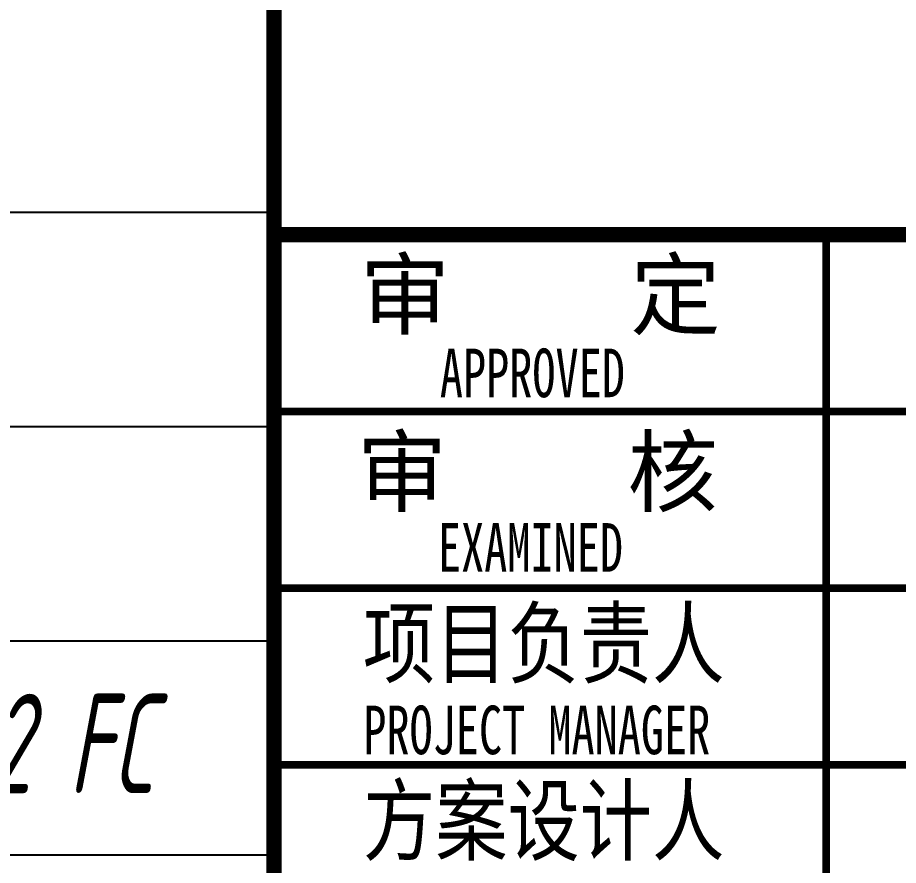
# Model space of a CAD drawing. Extents: x 3774419 to 4775970, y -926964 to 2266.
# Drawn here: x 4131656 to 4135645, y -678019 to -674180 of the extents above; entities that cross this region are included whole.
import ezdxf

# ---------------------------------------------------------------- set-up
doc = ezdxf.new("R2010")
doc.units = 0
doc.header["$LTSCALE"] = 1000
doc.header["$MEASUREMENT"] = 0
for name, color, linetype in [('!!电气', 1, 'CONTINUOUS'), ('DIM-照明', 7, 'CONTINUOUS'), ('图签文字', 4, 'CONTINUOUS')]:
    doc.layers.add(name, color=color, linetype=linetype)
doc.layers.add('图框', color=147, linetype='CONTINUOUS', lineweight=20)
doc.styles.add('HZTXT', font='gbeitc.shx', dxfattribs={"width": 0.8, "height": 400, "bigfont": 'hztxt.shx'})
doc.styles.add('建筑图签-1', font='simhei.ttf', dxfattribs={"width": 0.7})

# ---------------------------------------------------------------- blocks, each defined once
blk = doc.blocks.new('A$C1435328E')
at = {"layer": '图框'}
for points, const_width in [([(-7000, -700), (-7000, 56700)], 70), ([(0, 12500.3), (-7000, 12500.3)], 70), ([(-7000, 12500.3), (0, 12500.3)], 70), ([(-4500.5, 6100.3), (-4500, 12500.3)], 35), ([(-7000, 11700.3), (0, 11700.3)], 35), ([(-7000, 10900.3), (0, 10900.3)], 35), ([(-7000, 10100.3), (0, 10100.3)], 35)]:
    blk.add_lwpolyline(points, dxfattribs=dict(at, const_width=const_width))
at = {"layer": '图签文字', "color": 7, "style": '建筑图签-1'}
for s, p in [('审    定', (-6612.3, 12079.2)), ('审    核', (-6625.4, 11276.9))]:
    blk.add_text(s, height=300, dxfattribs=at).set_placement(p)
at = {"layer": '图签文字', "style": '建筑图签-1', "width": 0.7}
for s, p in [('APPROVED ', (-6249.4, 11764.7)), ('EXAMINED  ', (-6258, 10974.2, -1799)), ('PROJECT MANAGER', (-6596.1, 10148, -1799))]:
    blk.add_text(s, height=220, dxfattribs=at).set_placement(p)
at = {"layer": '图签文字', "color": 7, "style": '建筑图签-1', "width": 0.8}
for s, p in [('项目负责人', (-6597.5, 10500.7)), ('方案设计人', (-6597.5, 9698.1))]:
    blk.add_text(s, height=300, dxfattribs=at).set_placement(p)

msp = doc.modelspace()

# ---------------------------------------------------------------- linework, layer by layer
at = {"layer": 'DIM-照明', "color": 7}
for p, q in [((4114845, -675061.7, 0), (4132833.8, -675061.7, 0)), ((4114845, -675061.7, 0), (4132833.8, -675061.7, 0)), ((4114845, -676031.8, 0), (4132833.8, -676031.8, 0)), ((4114845, -676031.8, 0), (4132833.8, -676031.8, 0)), ((4114845, -677001.9, 0), (4132833.8, -677001.9, 0)), ((4114845, -677001.9, 0), (4132833.8, -677001.9, 0)), ((4114845, -677972, 0), (4132833.8, -677972, 0)), ((4114845, -677972, 0), (4132833.8, -677972, 0))]:
    msp.add_line(p, q, dxfattribs=at)
msp.add_lwpolyline([(4132833.8, -669241.1), (4132833.8, -683592.4)], dxfattribs=at)

# ---------------------------------------------------------------- block references
at = {"layer": '!!电气'}
msp.add_blockref('A$C1435328E', (4139817.5, -687663.9), dxfattribs=at)

# ---------------------------------------------------------------- texts
at = {"layer": 'DIM-照明', "color": 7, "style": 'HZTXT', "width": 0.7}
msp.add_text('室内ZR-RVS-2X1.0 JDG20 CC/WC；室外ZR-BV-2x2.5 SC32 FC', height=450, dxfattribs=at).set_placement((4122403.6, -677692.4, 0))

doc.saveas('drawing.dxf')
